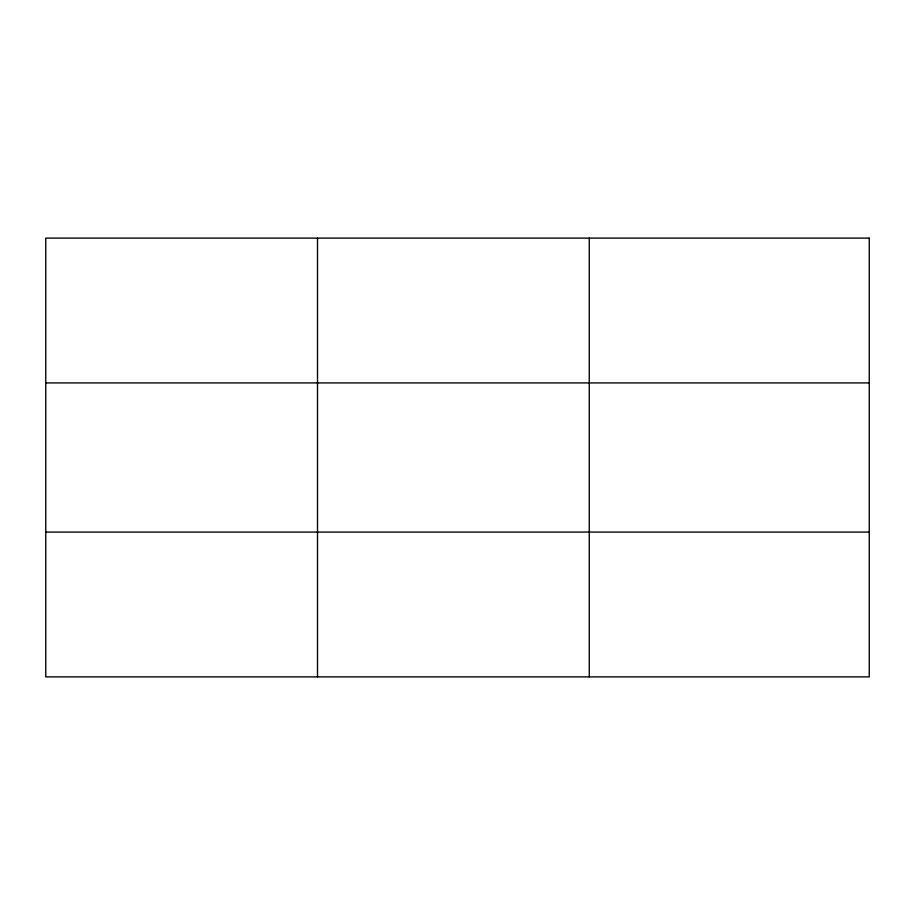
<?xml version="1.0" encoding="UTF-8"?>
<svg xmlns="http://www.w3.org/2000/svg" width="915" height="915" viewBox="0 0 915 915"><rect width="100%" height="100%" fill="white"/><g stroke="black" fill="none" stroke-linecap="round" stroke-linejoin="round"><path stroke-width="1.37" d="M317.505 676.883L317.505 238.117M589.26 676.883L589.26 238.117M45.75 382.916L869.25 382.916M45.75 532.084L869.25 532.084M869.25 238.117L869.25 676.883L45.75 676.883L45.75 238.117L869.25 238.117"/></g></svg>
